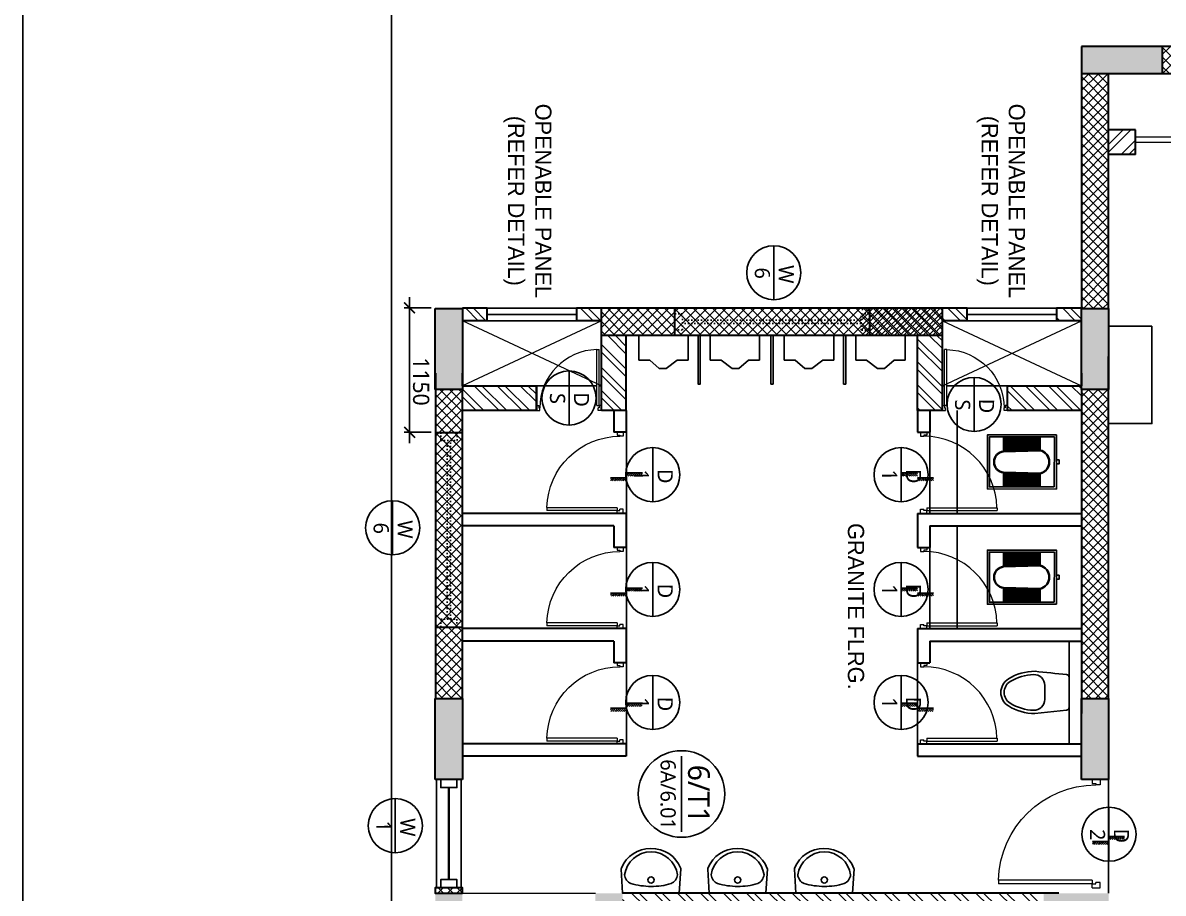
# Model space of a CAD drawing. Header units: millimetres. Extents: x -1127141 to 1597693, y -1835560 to -399335.
# Drawn here: x 1265890 to 1276426, y -494994 to -486950 of the extents above; entities that cross this region are included whole.
import ezdxf
from ezdxf.enums import TextEntityAlignment as Align

# ---------------------------------------------------------------- set-up
doc = ezdxf.new("R2010")
doc.units = ezdxf.units.MM
doc.header["$MEASUREMENT"] = 0
doc.header["$PDMODE"] = 67
for name, pattern in [('ACAD_ISO03W100', [30, 12, -18]), ('ACAD_ISO05W100', [36, 24, -3, 0, -3, 0, -3, 0, -3]), ('DASHED2', [0.375, 0.25, -0.125])]:
    doc.linetypes.add(name, pattern=pattern)
for name, color, linetype in [('A-Anno Tags', 6, 'Continuous'), ('A-Elevation', 4, 'Continuous'), ('A-Sanitory', 181, 'Continuous'), ('A-Wall Patt', 8, 'Continuous'), ('A-Window', 4, 'Continuous'), ('Anno_Frames', 7, 'Continuous'), ('Anno_Labels', 7, 'Continuous'), ('COLUMN', 5, 'Continuous'), ('L-ELEV', 6, 'Continuous'), ('S-Conc Patt', 9, 'Continuous')]:
    doc.layers.add(name, color=color, linetype=linetype)
for name, color, linetype, lineweight in [('A-Detail Lines', 8, 'Continuous', 25), ('A-Door', 4, 'Continuous', 9), ('A-Wall Ele', 3, 'Continuous', 20), ('A-Wall Sec', 1, 'Continuous', 30), ('Ann_TitleBlock 2', 5, 'Continuous', 25), ('Anno_Tittleblock', 5, 'Continuous', 13), ('column hatch', 12, 'Continuous', 5), ('Hatch', 9, 'Continuous', 0), ('S-Concrete', 40, 'Continuous', 30), ('text', 7, 'Continuous', 9)]:
    doc.layers.add(name, color=color, linetype=linetype, lineweight=lineweight)
doc.styles.add('IIITD @ 100', font='trebuc.ttf', dxfattribs={"height": 210})
doc.styles.get("Standard").update_dxf_attribs({"font": 'trebuc.ttf'})
doc.styles.add('TITLE', font='swissel.ttf', dxfattribs={"height": 4.3})
doc.dimstyles.new('IIITD_WD_M @ 100', dxfattribs={"dimscale": 100, "dimtxt": 1.5, "dimasz": 1, "dimexe": 0.5, "dimexo": 0.25, "dimgap": 0.3, "dimtad": 1, "dimdec": 0, "dimrnd": 5, "dimzin": 0, "dimdsep": 46, "dimtxsty": 'Standard', "dimblk": 'ARCHTICK', "dimcen": 0.2, "dimdle": 1, "dimclrd": 256, "dimclre": 256, "dimadec": 0, "dimazin": 0, "dimtfac": 1, "dimtdec": 0, "dimtofl": 0, "dimtmove": 0, "dimatfit": 0, "dimfxl": 2, "dimfxlon": 1, "dimtolj": 1, "dimtzin": 0, "dimlwd": -1, "dimlwe": -1, "dimarcsym": 0})
pattern_1 = [(45, (-32680.594, -198324.79), (-44.194174, 44.194174), []), (135, (-32680.594, -198324.79), (-44.194174, -44.194174), [])]
pattern_2 = [(315, (1445308.53, 119140.81), (44.194174, 44.194174), []), (45, (1445308.53, 119140.81), (-44.194174, 44.194174), [])]

# ---------------------------------------------------------------- blocks, each defined once
blk = doc.blocks.new('ABL_Door_S - 1000 x 2100-11-3 Second Floor Lvl')
at = {"layer": 'A-Door', "color": 5}
for p, q in [((-500, 38), (-450, 38)), ((-500, -38), (-500, 38)), ((-450, 38), (-450, -3)), ((450, 38), (450, -3)), ((500, 38), (450, 38)), ((500, -38), (500, 38)), ((-500, -38), (-465, -38)), ((-465, -3), (-450, -3)), ((-465, -38), (-465, -3)), ((-430, -38), (-465, -38)), ((465, -3), (450, -3)), ((465, -38), (465, -3)), ((500, -38), (465, -38))]:
    blk.add_line(p, q, dxfattribs=at)
at = {"layer": 'A-Door', "color": 5, "lineweight": 18}
for p, q in [((-465, -38), (-465, -903)), ((-430, -38), (-430, -903)), ((-430, -903), (-465, -903))]:
    blk.add_line(p, q, dxfattribs=at)
at = {"layer": 'A-Door'}
blk.add_arc((-450, -2), 900, 271.2981, 359.9894, dxfattribs=at)
blk = doc.blocks.new('*U29')
at = {"layer": 'A-Anno Tags'}
blk.add_lwpolyline([(-250, 0), (250, 0)], dxfattribs=at)
blk.add_circle((0, 0), 250, dxfattribs=at)
at = {"layer": 'Anno_Frames', "color": 7}
for tag, rotation, p in [('ENTITY', 359.7608, (15, 185)), ('ENTITYNO', 0.1757, (4, -36))]:
    blk.add_attdef(tag, text='', height=140, rotation=rotation, dxfattribs=at).set_placement(p, align=Align.TOP_CENTER)
blk = doc.blocks.new('Door Tag')
blk.add_line((-3.5, 0), (3.5, 0))
blk.add_circle((0, 0), 4)
blk.add_attdef('DW_NAME', text='', height=2).set_placement((0, 0), align=Align.BOTTOM_CENTER)
blk.add_attdef('SHEET_NO', text='', height=1.4).set_placement((0.05, -0.54), align=Align.TOP_CENTER)
blk = doc.blocks.new('Win 1250')
at = {"layer": 'A-Window', "color": 2, "lineweight": 40}
blk.add_line((510529, 21610), (511379, 21610), dxfattribs=at)
at = {"layer": 'A-Window'}
for points in [[(510454, 21725), (511454, 21725)], [(510454, 21535), (510529, 21535), (510529, 21685), (510454, 21685)], [(511454, 21535), (511379, 21535), (511379, 21685), (511454, 21685)], [(510454, 21495), (511454, 21495)]]:
    blk.add_lwpolyline(points, dxfattribs=at)
blk = doc.blocks.new('urinal1')
at = {"layer": 'A-Sanitory'}
for p, q in [((0, 228.6), (228.6, 228.6)), ((0, 228.6), (0, -228.6)), ((228.6, 228.6), (228.6, 127)), ((304.8, 25.4), (228.6, 127)), ((304.8, -38.1), (304.8, 25.4)), ((228.6, -127), (304.8, -38.1)), ((228.6, -228.6), (228.6, -127)), ((0, -228.6), (228.6, -228.6))]:
    blk.add_line(p, q, dxfattribs=at)
blk = doc.blocks.new('Toil Hostel1')
at = {"color": 0, "linetype": 'ByBlock'}
blk.add_lwpolyline([(115, -427), (115, 523)], dxfattribs=at)
for points in [[(430, 243), (137, 213, 0.384412), (115, 188), (115, -92, 0.383904), (137, -117, 0.001434), (429, -147, 0.140641), (675, -77, 0.259738), (745, 48, 0.259738), (675, 173, 0.139471)], [(340, 113), (340, -17, 0.422961), (443, -117, 0.13189), (659, -52, 0.259738), (715, 48, 0.259738), (659, 148, 0.13189), (443, 213, 0.422961)]]:
    blk.add_lwpolyline(points, format="xyb", close=True, dxfattribs=at)
blk.add_arc((431, -122), 25, 264.2811, 270.16, dxfattribs=at)
blk = doc.blocks.new('closet6')
for p, q in [((120, 88.3), (120, 185)), ((130, 88.1), (130, 185)), ((140, 87.8), (140, 185)), ((150, 87.6), (150, 185)), ((160, 87.3), (160, 185)), ((170, 87.1), (170, 185)), ((180, 86.9), (180, 185)), ((190, 86.6), (190, 185)), ((200, 86.4), (200, 185)), ((210, 86.1), (210, 185)), ((220, 85.9), (220, 185)), ((230, 85.6), (230, 185)), ((240, 85.4), (240, 185)), ((250, 85.2), (250, 185)), ((260, 84.9), (260, 185)), ((270, 84.7), (270, 185)), ((280, 84.4), (280, 185)), ((290, 84.2), (290, 185)), ((300, 84), (300, 185)), ((310, 83.7), (310, 185)), ((320, 83.5), (320, 185)), ((330, 83.2), (330, 185)), ((340, 83), (340, 185)), ((350, 82.7), (350, 185)), ((360, 82.5), (360, 185)), ((370, 82.3), (370, 185)), ((380, 82), (380, 185)), ((390, 81.8), (390, 185)), ((390, 185), (390, 81.8)), ((260, -185), (260, -84.1)), ((270, -185), (270, -83.8)), ((280, -185), (280, -83.5)), ((290, -185), (290, -83.3)), ((300, -185), (300, -83)), ((310, -185), (310, -82.7)), ((320, -185), (320, -82.4)), ((330, -185), (330, -82.1)), ((340, -185), (340, -81.9)), ((350, -185), (350, -81.6)), ((360, -185), (360, -81.3)), ((370, -185), (370, -81)), ((380, -185), (380, -80.7)), ((390, -80.4), (390, -185)), ((390, -185), (390, -80.4)), ((120, -185), (120, -88)), ((130, -185), (130, -87.8)), ((140, -185), (140, -87.5)), ((150, -185), (150, -87.2)), ((160, -185), (160, -86.9)), ((170, -185), (170, -86.6)), ((180, -185), (180, -86.3)), ((190, -185), (190, -86.1)), ((200, -185), (200, -85.8)), ((210, -185), (210, -85.5)), ((220, -185), (220, -85.2)), ((230, -185), (230, -84.9)), ((240, -185), (240, -84.7)), ((250, -185), (250, -84.4))]:
    blk.add_line(p, q)
for points in [[(0, 200), (510, 200), (510, -200), (0, -200)], [(15, 185), (495, 185), (495, -185), (15, -185)]]:
    blk.add_lwpolyline(points, close=True)
for points in [[(120, 88.3), (389.9, 81.8, -0.899983), (389.9, -80.5), (120.6, -88.2, -0.799392)], [(120.5, 83.3), (389.6, 76.8, -0.897689), (389.6, -75.5), (121.1, -83.2, -0.793494), (120.5, 83.3)]]:
    blk.add_lwpolyline(points, format="xyb", close=True)
blk.add_lwpolyline([(0, -15), (-20, -15), (-20, 15), (0, 15)])
blk = doc.blocks.new('_ArchTick')
at = {"color": 0, "linetype": 'ByBlock', "const_width": 0.15}
blk.add_lwpolyline([(-0.5, -0.5), (0.5, 0.5)], dxfattribs=at)
blk = doc.blocks.new('*D488')
at = {"layer": 'A-Anno Tags', "transparency": 16777216}
for p, q in [((576045, -373970), (576045, -374220)), ((577195, -373970), (577195, -374220)), ((575945, -374170), (577295, -374170))]:
    blk.add_line(p, q, dxfattribs=at)
at = {"layer": 'Defpoints', "color": 0, "transparency": 16777216}
for p in [(576045, -373933), (577195, -373933), (577195, -374170)]:
    blk.add_point(p, dxfattribs=at)
at = {"layer": 'A-Anno Tags', "transparency": 16777216, "xscale": 100, "yscale": 100, "zscale": 100}
for p, rotation in [((576045, -374170), 179.9999999982849), ((577195, -374170), 359.9999999982849)]:
    blk.add_blockref('_ArchTick', p, dxfattribs=dict(at, rotation=rotation))
at = {"layer": 'A-Anno Tags', "color": 0, "transparency": 16777216, "insert": (576725, -374064), "char_height": 150, "attachment_point": 5, "rotation": 360}
blk.add_mtext('\\A1;1150', dxfattribs=at)
blk = doc.blocks.new('w6')
at = {"layer": 'A-Window', "linetype": 'ACAD_ISO03W100'}
for p, q in [((8293, 252315), (8538, 252363)), ((8731, 250643), (8415, 252262)), ((8761, 250649), (8445, 252268)), ((8638, 250548), (8883, 250596))]:
    blk.add_line(p, q, dxfattribs=at)
for points in [[(8489, 252353), (8504, 252280), (8356, 252251), (8342, 252325)], [(8834, 250587), (8819, 250660), (8672, 250631), (8687, 250558)]]:
    blk.add_lwpolyline(points, dxfattribs=at)
blk = doc.blocks.new('basin13_pl')
for points in [[(-412, -2, -0.32431), (-229, 275, -0.074195), (-226, 276), (0, 262), (0, -262), (-223, -275, -0.082611), (-232, -273, -0.313325), (-412, -2)], [(-382, 1, -0.373947), (-169, 245, -0.252869), (-89, 186, -0.078211), (-63, 1, -0.070813), (-89, -186, -0.2542), (-169, -244, -0.371653), (-382, 1)]]:
    blk.add_lwpolyline(points, format="xyb", close=True)
at = {"lineweight": -2}
blk.add_circle((-122, 1), 28.8, dxfattribs=at)
blk = doc.blocks.new('DROP')
at = {"layer": 'A-Detail Lines'}
h = blk.add_hatch(dxfattribs=at)
h.set_pattern_fill('ANSI31', color=256, scale=100, angle=-90, style=0)
h.set_pattern_definition([(45, (-30796.783, -8736.205), (8.838835, -8.838835), [])])
h.paths.add_polyline_path([(-46, 0), (-46, -147), (-75, -147), (-75, 0)])
h.paths.add_polyline_path([(0, 147), (0, 0), (-30, 0), (-30, 147)])
for p, q in [((0, 0), (0, 148)), ((-46, -147), (-46, 0))]:
    blk.add_line(p, q, dxfattribs=at)
blk = doc.blocks.new('column 2.03')
at = {"layer": 'S-Conc Patt'}
h = blk.add_hatch(color=256, dxfattribs=at)
h.paths.add_polyline_path([(540567, -135247), (541303, -135104), (541351, -135349), (540615, -135493)])
h.paths.add_polyline_path([(524899, -138549), (524852, -138304), (525872, -138105), (525920, -138351)])
h.paths.add_polyline_path([(537562, -136088), (537515, -135842), (538535, -135644), (538583, -135889)])
h.paths.add_polyline_path([(534396, -136703), (534349, -136458), (535370, -136259), (535417, -136505)])
h.paths.add_polyline_path([(531231, -137318), (531183, -137073), (532204, -136875), (532252, -137120)])
h.paths.add_polyline_path([(528065, -137934), (528017, -137688), (529038, -137490), (529086, -137735)])
h.paths.add_polyline_path([(535977, -127931), (535929, -127685), (536950, -127487), (536998, -127732)])
h.paths.add_polyline_path([(532811, -128546), (532763, -128301), (533784, -128102), (533832, -128348)])
h.paths.add_polyline_path([(529645, -129159), (529597, -128914), (530618, -128715), (530666, -128961)])
h.paths.add_polyline_path([(520148, -131005), (520100, -130760), (521121, -130562), (521168, -130807)])
h.paths.add_polyline_path([(523313, -130390), (523266, -130145), (524286, -129946), (524334, -130192)])
h.paths.add_polyline_path([(526479, -129775), (526431, -129529), (527452, -129331), (527500, -129576)])
h.paths.add_polyline_path([(534601, -133067), (534645, -133292), (533909, -133435), (533865, -133210)])
h.paths.add_polyline_path([(534271, -131369), (534315, -131595), (533579, -131738), (533535, -131512)])
h.paths.add_polyline_path([(528270, -134297), (528314, -134523), (527578, -134666), (527534, -134440)])
h.paths.add_polyline_path([(527940, -132600), (527984, -132826), (527248, -132969), (527204, -132743)])
h.paths.add_polyline_path([(521917, -135532), (521961, -135758), (521225, -135901), (521181, -135675)])
h.paths.add_polyline_path([(521587, -133835), (521631, -134060), (520895, -134203), (520851, -133978)])
h.paths.add_polyline_path([(544878, -132790), (544734, -132054), (544980, -132007), (545123, -132743)])
h.paths.add_polyline_path([(517960, -142269), (517210, -142269), (517210, -142019), (517960, -142019)])
h.paths.add_polyline_path([(514865, -142269), (514115, -142269), (514115, -142019), (514865, -142019)])
h.paths.add_polyline_path([(511830, -142269), (511080, -142269), (511080, -142019), (511830, -142019)])
h.paths.add_polyline_path([(540791, -131864), (540202, -131979), (540246, -132204), (540835, -132090)])
h.paths.add_polyline_path([(544283, -129733), (544140, -128997), (544385, -128949), (544529, -129685)])
h.paths.add_polyline_path([(543544, -125930), (543401, -125194), (543646, -125146), (543789, -125882)])
h.paths.add_polyline_path([(539190, -126012), (539631, -125926), (539675, -126152), (539234, -126238)])
h.paths.add_polyline_path([(539780, -128474), (539694, -128032), (539920, -127989), (540006, -128430)])
h.paths.add_polyline_path([(541523, -126017), (541438, -125575), (541663, -125531), (541749, -125973)])
h.paths.add_polyline_path([(542306, -130041), (542220, -129599), (542446, -129555), (542531, -129997)])
h.paths.add_polyline_path([(542125, -127906), (541683, -127992), (541639, -127766), (542081, -127680)])
h.paths.add_polyline_path([(540306, -129975), (540392, -130417), (540166, -130460), (540080, -130019)])
h.paths.add_polyline_path([(515810, -129110), (515073, -129253), (515026, -129008), (515762, -128865)])
h.paths.add_polyline_path([(517979, -134770), (517865, -134181), (518091, -134137), (518205, -134726)])
h.paths.add_polyline_path([(517279, -136669), (516543, -136812), (516499, -136586), (517235, -136443)])
h.paths.add_polyline_path([(517859, -130220), (517123, -130363), (517075, -130117), (517811, -129974)])
h.paths.add_polyline_path([(516895, -142569), (516295, -142569), (516295, -142319), (516895, -142319)])
h.paths.add_polyline_path([(511830, -142569), (511080, -142569), (511080, -142319), (511830, -142319)])
h.paths.add_polyline_path([(519550, -142319), (520150, -142319), (520150, -142569), (519550, -142569)])
h.paths.add_polyline_path([(514865, -142569), (514115, -142569), (514115, -142319), (514865, -142319)])
h.paths.add_polyline_path([(516949, -134971), (516213, -135114), (516165, -134868), (516901, -134725)])
h.paths.add_polyline_path([(517957, -140158), (517221, -140302), (517173, -140056), (517909, -139913)])
h.paths.add_polyline_path([(517577, -128767), (516840, -128910), (516793, -128664), (517529, -128521)])
h.paths.add_polyline_path([(512267, -129799), (511531, -129942), (511483, -129696), (512220, -129553)])
h.paths.add_polyline_path([(513410, -135658), (512674, -135802), (512626, -135556), (513362, -135413)])
h.paths.add_polyline_path([(522640, -139248), (521830, -139406), (521782, -139160), (522592, -139003)])
h.paths.add_polyline_path([(511330, -135808), (511330, -136456), (511080, -136456), (511080, -135856)])
h.paths.add_polyline_path([(533146, -169460), (532396, -169460), (532396, -169210), (533146, -169210)])
h.paths.add_polyline_path([(533146, -164180), (532396, -164180), (532396, -163950), (533146, -163950)])
h.paths.add_polyline_path([(533146, -160650), (532396, -160650), (532396, -160400), (533146, -160400)])
h.paths.add_polyline_path([(533146, -165910), (532396, -165910), (532396, -165680), (533146, -165680)])
h.paths.add_polyline_path([(527886, -169460), (527136, -169460), (527136, -169210), (527886, -169210)])
h.paths.add_polyline_path([(527886, -164180), (527136, -164180), (527136, -163950), (527886, -163950)])
h.paths.add_polyline_path([(527886, -160650), (527136, -160650), (527136, -160400), (527886, -160400)])
h.paths.add_polyline_path([(527886, -165910), (527136, -165910), (527136, -165680), (527886, -165680)])
h.paths.add_polyline_path([(522626, -164180), (521876, -164180), (521876, -163950), (522626, -163950)])
h.paths.add_polyline_path([(517781, -158380), (517031, -158380), (517031, -158630), (517781, -158630)])
h.paths.add_polyline_path([(514115, -158380), (514865, -158380), (514865, -158630), (514115, -158630)])
h.paths.add_polyline_path([(511080, -158380), (511830, -158380), (511830, -158630), (511080, -158630)])
h.paths.add_polyline_path([(542531, -160650), (541931, -160650), (541931, -160400), (542531, -160400)])
h.paths.add_polyline_path([(517856, -160400), (517106, -160400), (517106, -160650), (517856, -160650)])
h.paths.add_polyline_path([(522626, -160650), (521876, -160650), (521876, -160400), (522626, -160400)])
h.paths.add_polyline_path([(538331, -160650), (537731, -160650), (537731, -160400), (538331, -160400)])
h.paths.add_polyline_path([(541931, -163950), (542531, -163950), (542531, -164180), (541931, -164180)])
h.paths.add_polyline_path([(538331, -164180), (537731, -164180), (537731, -163950), (538331, -163950)])
h.paths.add_polyline_path([(519656, -170420), (518906, -170420), (518906, -170170), (519656, -170170)])
h.paths.add_polyline_path([(511330, -165930), (511330, -165180), (511080, -165180), (511080, -165930)])
h.paths.add_polyline_path([(514251, -165930), (513501, -165930), (513501, -165680), (514251, -165680)])
h.paths.add_polyline_path([(519656, -171900), (518906, -171900), (518906, -171650), (519656, -171650)])
h.paths.add_polyline_path([(517856, -171900), (517106, -171900), (517106, -171650), (517856, -171650)])
h.paths.add_polyline_path([(517856, -165930), (517106, -165930), (517106, -165680), (517856, -165680)])
h.paths.add_polyline_path([(517856, -164180), (517106, -164180), (517106, -163950), (517856, -163950)])
h.paths.add_polyline_path([(518906, -166280), (518906, -165680), (519136, -165680), (519136, -166280)])
h.paths.add_polyline_path([(540096, -166130), (540096, -165680), (540326, -165680), (540326, -166130)])
h.paths.add_polyline_path([(537811, -165680), (538261, -165680), (538261, -165910), (537811, -165910)])
h.paths.add_polyline_path([(540096, -170170), (540096, -169720), (540326, -169720), (540326, -170170)])
h.paths.add_polyline_path([(537916, -170170), (537916, -169720), (538146, -169720), (538146, -170170)])
h.paths.add_polyline_path([(540326, -168040), (539876, -168040), (539876, -167810), (540326, -167810)])
h.paths.add_polyline_path([(537916, -168150), (537916, -167700), (538146, -167700), (538146, -168150)])
h.paths.add_polyline_path([(542116, -166280), (542116, -165680), (542346, -165680), (542346, -166280)])
h.paths.add_polyline_path([(522366, -170420), (522366, -169670), (522116, -169670), (522116, -170420)])
h.paths.add_polyline_path([(542096, -170169), (542096, -169569), (542346, -169569), (542346, -170169)])
h.paths.add_polyline_path([(511080, -158080), (511830, -158080), (511830, -158330), (511080, -158330)])
h.paths.add_polyline_path([(520150, -158330), (519550, -158330), (519550, -158080), (520150, -158080)])
h.paths.add_polyline_path([(516295, -147580), (516895, -147580), (516895, -147810), (516295, -147810)])
h.paths.add_polyline_path([(516895, -158330), (516295, -158330), (516295, -158080), (516895, -158080)])
h.paths.add_polyline_path([(516295, -152840), (516895, -152840), (516895, -153070), (516295, -153070)])
h.paths.add_polyline_path([(514865, -147810), (514265, -147810), (514265, -147580), (514865, -147580)])
h.paths.add_polyline_path([(514865, -153070), (514265, -153070), (514265, -152840), (514865, -152840)])
h.paths.add_polyline_path([(514115, -158080), (514865, -158080), (514865, -158330), (514115, -158330)])
h.paths.add_polyline_path([(514251, -171900), (513501, -171900), (513501, -171650), (514251, -171650)])
h.paths.add_polyline_path([(511330, -147395), (511330, -147995), (511080, -147995), (511080, -147395)])
h.paths.add_polyline_path([(511330, -152654), (511330, -153255), (511080, -153255), (511080, -152654)])
h.paths.add_polyline_path([(520150, -147394), (520150, -147994), (519900, -147994), (519900, -147394)])
h.paths.add_polyline_path([(520150, -152655), (520150, -153255), (519900, -153255), (519900, -152655)])
h.paths.add_polyline_path([(522346, -165680), (522346, -166430), (522116, -166430), (522116, -165680)])
edge = h.paths.add_edge_path()
edge.add_line((547866, -169460), (547116, -169460))
edge.add_line((547116, -169210), (547866, -169210))
edge.add_line((547116, -169460), (547116, -169210))
edge.add_line((547866, -164180), (547116, -164180))
edge.add_line((547116, -163950), (547866, -163950))
edge.add_line((547116, -164180), (547116, -163950))
edge.add_line((547866, -160650), (547116, -160650))
edge.add_line((547116, -160400), (547866, -160400))
edge.add_line((547116, -160650), (547116, -160400))
edge.add_line((547866, -165910), (547116, -165910))
edge.add_line((547116, -165680), (547866, -165680))
edge.add_line((547116, -165910), (547116, -165680))
h.paths.add_polyline_path([(558386, -164180), (557636, -164180), (557636, -163950), (558386, -163950)])
h.paths.add_polyline_path([(558386, -160650), (557636, -160650), (557636, -160400), (558386, -160400)])
h.paths.add_polyline_path([(558146, -165680), (558146, -166430), (557916, -166430), (557916, -165680)])
h.paths.add_polyline_path([(553126, -169460), (552376, -169460), (552376, -169210), (553126, -169210)])
h.paths.add_polyline_path([(553126, -164180), (552376, -164180), (552376, -163950), (553126, -163950)])
h.paths.add_polyline_path([(553126, -160650), (552376, -160650), (552376, -160400), (553126, -160400)])
h.paths.add_polyline_path([(553126, -165910), (552376, -165910), (552376, -165680), (553126, -165680)])
h.paths.add_polyline_path([(547866, -169460), (547116, -169460), (547116, -169210), (547866, -169210)], flags=17)
h.paths.add_polyline_path([(547866, -164180), (547116, -164180), (547116, -163950), (547866, -163950)], flags=17)
h.paths.add_polyline_path([(547866, -160650), (547116, -160650), (547116, -160400), (547866, -160400)], flags=17)
h.paths.add_polyline_path([(547866, -165910), (547116, -165910), (547116, -165680), (547866, -165680)], flags=17)
h.paths.add_polyline_path([(565551, -171255), (565551, -170655), (565301, -170655), (565301, -171255)])
h.paths.add_polyline_path([(565551, -160650), (564951, -160650), (564951, -160400), (565551, -160400)])
h.paths.add_polyline_path([(561351, -160650), (560751, -160650), (560751, -160400), (561351, -160400)])
h.paths.add_polyline_path([(565551, -164180), (564951, -164180), (564951, -163950), (565551, -163950)])
h.paths.add_polyline_path([(561351, -164180), (560751, -164180), (560751, -163950), (561351, -163950)])
h.paths.add_polyline_path([(565551, -166430), (565551, -165680), (565301, -165680), (565301, -166430)])
h.paths.add_polyline_path([(560601, -171255), (561351, -171255), (561351, -171005), (560601, -171005)])
h.paths.add_polyline_path([(561351, -166430), (561351, -165680), (561121, -165680), (561121, -166430)])
h.paths.add_polyline_path([(557896, -171255), (557896, -170505), (558146, -170505), (558146, -171255)])
at = {"layer": 'S-Concrete', "lineweight": 35}
for p, q in [((511330, -165180), (511080, -165180)), ((511080, -165180), (511080, -165930)), ((511330, -165930), (511330, -165180)), ((513501, -165930), (513501, -165680)), ((513501, -165680), (514251, -165680)), ((514251, -165680), (514251, -165930)), ((517106, -165930), (517106, -165680)), ((517106, -165680), (517856, -165680)), ((517856, -165680), (517856, -165930)), ((511080, -165930), (511330, -165930)), ((514251, -165930), (513501, -165930)), ((517856, -165930), (517106, -165930)), ((513501, -171900), (513501, -171650)), ((513501, -171650), (514251, -171650)), ((514251, -171650), (514251, -171900)), ((517106, -171900), (517106, -171650)), ((517106, -171650), (517856, -171650)), ((517856, -171650), (517856, -171900)), ((514251, -171900), (513501, -171900)), ((517856, -171900), (517106, -171900))]:
    blk.add_line(p, q, dxfattribs=at)
blk = doc.blocks.new('*U269')
at = {"layer": 'A-Anno Tags'}
blk.add_lwpolyline([(-250, 0), (250, 0)], dxfattribs=at)
blk.add_circle((0, 0), 250, dxfattribs=at)
at = {"layer": 'Anno_Frames', "color": 7}
for tag, rotation, p in [('ENTITY', 359.7608, (15, 185)), ('ENTITYNO', 0.1757, (4, -36))]:
    blk.add_attdef(tag, text='', height=140, rotation=rotation, dxfattribs=at).set_placement(p, align=Align.TOP_CENTER)
blk = doc.blocks.new('IIITD WD A1- L Format Library')
at = {"layer": 'Anno_Tittleblock', "color": 5}
blk.add_lwpolyline([(0, -7.57), (775, -7.57), (775, 573.91), (0, 573.91)], close=True, dxfattribs=at)
at = {"style": 'TITLE'}
for tag, p, height in [('PROJECT NAME 1', (779.17, 137.4), 2.98), ('PROJECT NAME 2', (779.17, 132.23), 2.98), ('PROJECT_NAME_3', (779.17, 127.37), 2.98), ('1:100@A1', (818.06, 91.92), 2.25), ('A-2.03', (844.81, 84.28), 4), ('03.04.11', (821.96, 84.64), 2.25), ('A', (858.85, 75.94), 3.66), ('AC', (827.5, 76.14), 2.25)]:
    blk.add_attdef(tag, p, '', height=height, dxfattribs=at)
for p in [(780.3, 113.01), (780.3, 106.37)]:
    blk.add_attdef('FIRST FLOOR PLAN', text='', height=3.39, dxfattribs=at).set_placement(p, align=Align.TOP_LEFT)
blk = doc.blocks.new('t1')
at = {"layer": 'A-Wall Patt'}
h = blk.add_hatch(dxfattribs=at)
h.set_pattern_fill('ANSI32', color=256, scale=400, angle=90, style=0)
h.set_pattern_definition([(45, (-32680.6, -198324.8), (-106.066017, 106.066017), []), (45, (-32609.88, -198324.8), (-106.066017, 106.066017), [])])
h.paths.add_polyline_path([(576049, -373452.2), (576049, -373682.4), (576163.9, -373682.4), (576164, -373682.2), (576164, -373452.2)])
h.paths.add_polyline_path([(576164, -367962.4), (576049, -367962.4), (576049, -368192.4), (576164, -368192.4)])
h.paths.add_polyline_path([(576994, -367962.4), (576764, -367962.4), (576763.9, -368647.4), (576994, -368647.4)])
h.paths.add_polyline_path([(576763.9, -373681.7), (576993.9, -373681.7), (576993.8, -372997.4), (576763.9, -372997.4)])
h.paths.add_polyline_path([(576049, -369247.4), (576164, -369247.4), (576164, -369017.4), (576049, -369017.4)])
h.paths.add_polyline_path([(576299, -369247.4), (576299, -369477.4), (576994, -369477.4), (576993.9, -369247.4), (576878.9, -369247.4), (576878.9, -369247.4), (576764, -369247.4), (576764, -369247.4)])
h.paths.add_polyline_path([(576164, -372397.4), (576049, -372397.4), (576049, -372627.2), (576164, -372627.2)])
h.paths.add_polyline_path([(576993.9, -372397.4), (576993.9, -372682.4), (576993.9, -372682.4), (576993.9, -372167.4), (576299, -372167.4), (576299, -372397.4)])
h = blk.add_hatch(dxfattribs=at)
h.set_pattern_fill('ANSI37', color=256, scale=500, angle=90, style=0)
h.set_pattern_definition(pattern_1)
h.paths.add_polyline_path([(576299, -369247.4), (576049, -369247.4), (576050.1, -369922.1), (576300.1, -369922.3)])
h = blk.add_hatch(dxfattribs=at)
h.set_pattern_fill('ANSI37', color=256, scale=500, angle=90, style=0)
h.set_pattern_definition(pattern_1)
h.paths.add_polyline_path([(576299, -369922.3), (576050.1, -369922.1), (576049, -372397.4), (576299, -372397.4)])
h = blk.add_hatch(dxfattribs=at)
h.set_pattern_fill('ANSI37', color=256, scale=500, angle=90, style=0)
h.set_pattern_definition(pattern_1)
h.paths.add_polyline_path([(579654, -373682.4), (576799, -373682.4), (576799, -373931.7), (579654, -373931.7)])
at = {"layer": 'A-Detail Lines'}
for p, q in [((579324, -369477.4), (580074, -369477.4)), ((577194, -372167.2), (577944, -372167.2)), ((578259, -372167.2), (579009, -372167.2)), ((579324, -372167.2), (580074, -372167.2))]:
    blk.add_line(p, q, dxfattribs=at)
for points in [[(576299, -370139.9), (576749, -370139.9), (576749, -370159.9), (576299, -370159.9)], [(576299, -370812.3), (576749, -370812.3), (576749, -370832.3), (576299, -370832.3)], [(576299, -371504.9), (576749, -371504.9), (576749, -371484.9), (576299, -371484.9)]]:
    blk.add_lwpolyline(points, close=True, dxfattribs=at)
at = {"layer": 'A-Elevation', "linetype": 'Continuous'}
for p, q in [((576049, -368192.4), (576049, -369017.4)), ((576106.5, -369017.4), (576106.5, -368192.4)), ((576164, -368192.4), (576164, -369017.4)), ((576763.9, -369205.4), (576763.9, -368647.4)), ((576763.9, -369226.4), (576763.9, -369247.4)), ((576763.9, -372418.4), (576763.9, -372397.4)), ((576763.9, -372997.4), (576763.9, -372439.4)), ((576049, -372627.2), (576049, -373452.2)), ((576106.5, -372627.2), (576106.5, -373452.2)), ((576164, -373452.2), (576164, -372627.2))]:
    blk.add_line(p, q, dxfattribs=at)
at = {"layer": 'A-Wall Sec', "lineweight": 35}
for p, q in [((576049, -367962.4), (576049, -368192.4)), ((576164, -367962.4), (576164, -368192.4)), ((576763.9, -368647.4), (576764, -367962.4)), ((576994, -367962.4), (576993.9, -368647.4)), ((577944, -369477.4), (577944, -367962.4)), ((578059, -369362.4), (578059, -367962.4)), ((579009, -369477.4), (579009, -367962.4)), ((579124, -369362.4), (579124, -367962.4)), ((580074, -369477.4), (580074, -367962.4)), ((580189, -369477.4), (580189, -367962.4)), ((576049, -368192.4), (576164, -368192.4)), ((576763.9, -368647.4), (576993.9, -368647.4)), ((576164, -369017.4), (576049, -369017.4)), ((576049, -369017.4), (576049, -371722.3)), ((576164, -369017.4), (576164, -369247.4)), ((576993.9, -369247.4), (576049, -369247.4)), ((576299, -369247.4), (576299, -371722.3)), ((576993.9, -369247.4), (576993.9, -369477.4)), ((576994, -369362.4), (577194, -369362.4)), ((577194, -369477.4), (577194, -369362.4)), ((578059, -369362.4), (578259, -369362.4)), ((578259, -369477.4), (578259, -369362.4)), ((579124, -369362.4), (579324, -369362.4)), ((579324, -369477.4), (579324, -369362.4)), ((576994, -369477.4), (576299, -369477.4)), ((576994, -369477.4), (577194, -369477.4)), ((577944, -369477.4), (578259, -369477.4)), ((579009, -369477.4), (579324, -369477.4)), ((580074, -369477.4), (580189, -369477.4)), ((576049, -369922.3), (576299, -369922.3)), ((576049, -371722.3), (576049, -372627.2)), ((576049, -371722.3), (576299, -371722.3)), ((576299, -371722.3), (576299, -372397.4)), ((576993.9, -372167.4), (576299, -372167.4)), ((576993.9, -372167.4), (576993.9, -372397.4)), ((576993.9, -372167.4), (577194, -372167.4)), ((577194, -372167.4), (577194, -372282.4)), ((577944, -372167.4), (577944, -373682.4)), ((577944, -372167.4), (578259, -372167.4)), ((578259, -372167.4), (578259, -372282.4)), ((579009, -372167.4), (579324, -372167.4)), ((579009, -372167.4), (579009, -373682.4)), ((579324, -372167.4), (579324, -372282.4)), ((580074, -372167.4), (580189, -372167.4)), ((580074, -372167.4), (580074, -373682.4)), ((580189, -372167.4), (580189, -373682.4)), ((576993.9, -372282.4), (577194, -372282.4)), ((578059, -372282.4), (578059, -373682.4)), ((578059, -372282.4), (578259, -372282.4)), ((579124, -372282.4), (579324, -372282.4)), ((579124, -372282.4), (579124, -373682.4)), ((576993.9, -372397.4), (576049, -372397.4)), ((576164, -372397.4), (576164, -372627.2)), ((576049, -372627.2), (576164, -372627.2)), ((576763.9, -373682.4), (576763.9, -372997.4)), ((576763.9, -372997.4), (576993.8, -372997.4)), ((576993.9, -372997.4), (576763.9, -372997.4)), ((576993.9, -372997.4), (576993.9, -373682.4)), ((576164, -373452.2), (576049, -373452.2)), ((576049, -373452.2), (576049, -373682.4)), ((576164, -373452.2), (576164, -373682.4)), ((577195.4, -373932.6), (577195.4, -373682.6)), ((578995.4, -373932.6), (578995.4, -373682.6))]:
    blk.add_line(p, q, dxfattribs=at)
at = {"layer": 'Hatch', "linetype": 'Continuous'}
for p, q in [((576763.9, -369247.4), (576164, -367962.4)), ((576164, -369247.4), (576763.9, -367962.4)), ((576763.9, -372397.4), (576164, -373682.2)), ((576164, -372397.4), (576763.9, -373682.4))]:
    blk.add_line(p, q, dxfattribs=at)
at = {"layer": 'L-ELEV'}
for p, q in [((576993.9, -369112.4), (577944, -369112.4)), ((578059, -369112.4), (579009, -369112.4)), ((577194, -369362.4), (577944, -369362.4)), ((578259, -369362.4), (579009, -369362.4))]:
    blk.add_line(p, q, dxfattribs=at)
at = {"layer": 'S-Concrete'}
blk.add_line((576049, -373682.4), (576164, -373682.4), dxfattribs=at)
at = {"layer": 'A-Door'}
for p, xscale, yscale, zscale, rotation in [((576971.4, -368947.4), -0.5999999999997666, 0.5999999999997665, 0.6000000000012872, 270), ((577569, -369419.9), 0.750032141804695, 0.750032141804695, 0.750032141804695, 180.0000000000001), ((578634, -369419.9), 0.750032141804695, 0.750032141804695, 0.750032141804695, 180.0000000000001), ((579699, -369419.9), 0.750032141804695, 0.750032141804695, 0.750032141804695, 180.0000000000001), ((576971.4, -372697.4), 0.5999999999997665, 0.5999999999997665, 0.5999999999997665, 270)]:
    blk.add_blockref('ABL_Door_S - 1000 x 2100-11-3 Second Floor Lvl', p, dxfattribs=dict(at, xscale=xscale, yscale=yscale, zscale=zscale, rotation=rotation))
at = {"layer": 'A-Door', "xscale": -0.7500321418046944, "yscale": 0.7500321418046944, "zscale": 0.7500321418065954}
for p in [(577569, -372224.9), (578634, -372224.9), (579699, -372224.9)]:
    blk.add_blockref('ABL_Door_S - 1000 x 2100-11-3 Second Floor Lvl', p, dxfattribs=at)
at = {"layer": 'A-Sanitory', "ltscale": 0.5, "rotation": 270}
blk.add_blockref('Toil Hostel1', (579550.7, -367962.4), dxfattribs=at)
at = {"layer": 'A-Sanitory', "xscale": 1.249999999918557, "yscale": 1.249999999918557, "zscale": 1.249999999918557, "rotation": 269.9639940132624}
for p in [(577468.9, -368194.4), (578533.9, -368194.4)]:
    blk.add_blockref('closet6', p, dxfattribs=at)
at = {"layer": 'A-Sanitory', "xscale": -0.9999999999999996, "rotation": 180.0000000000001}
for p in [(576299, -369820), (576299, -371165)]:
    blk.add_blockref('urinal1', p, dxfattribs=at)
at = {"layer": 'A-Sanitory'}
for p in [(576299, -370479.8), (576299, -371824.8)]:
    blk.add_blockref('urinal1', p, dxfattribs=at)
at = {"layer": 'text'}
for p, xscale, rotation in [((519764.4, -125625.3), -0.9999999999999998, 191.0000000010221), ((823292.4, -317396.9), -0.9999999999999992, 101.000000001022)]:
    blk.add_blockref('w6', p, dxfattribs=dict(at, xscale=xscale, rotation=rotation))
at = {"layer": 'A-Anno Tags'}
dim = blk.add_linear_dim(base=(577195.4, -374170.3), p1=(576045.4, -373932.6), p2=(577195.4, -373932.6), angle=360, dimstyle='IIITD_WD_M @ 100', dxfattribs=at)
dim.commit()
dim.dimension.update_dxf_attribs({"geometry": '*D488', "text_midpoint": (576724.7, -374170.3), "dimtype": 129})
blk = doc.blocks.new('43TR3242QWFR345T2')
at = {"layer": 'A-Wall Patt'}
h = blk.add_hatch(dxfattribs=at)
h.set_pattern_fill('ANSI37', color=256, scale=500, angle=90, style=0)
h.set_pattern_definition([(45, (-1019989.13, 1633947.59), (-44.1941738, 44.1941738), []), (135, (-1019989.13, 1633947.59), (-44.1941738, -44.1941738), [])])
h.paths.add_polyline_path([(607309, -162088), (607059, -162088), (607059, -162338), (607309, -162338)])
h = blk.add_hatch(dxfattribs=at)
h.set_pattern_fill('ANSI37', color=256, scale=500, angle=90, style=0)
h.set_pattern_definition([(45, (-1020739.13, 1627397.59), (-44.1941738, 44.1941738), []), (135, (-1020739.13, 1627397.59), (-44.1941738, -44.1941738), [])])
h.paths.add_polyline_path([(606559, -166838), (606309, -166838), (606309, -168888), (606559, -168888)])
h = blk.add_hatch(dxfattribs=at)
h.set_pattern_fill('ANSI32', color=256, scale=400, angle=450, style=0)
h.set_pattern_definition([(135, (607309.12, -168927.57), (-106.066, -106.066), []), (135, (607309.12, -168856.86), (-106.066, -106.066), [])])
h.paths.add_polyline_path([(607079, -169388), (607309, -169388), (607309, -169138), (607079, -169138)])
h.paths.add_polyline_path([(607079, -166953), (607079, -167088), (607309, -167088), (607309, -166838), (606559, -166838), (606559, -166953)])
at = {"layer": 'A-Detail Lines', "linetype": 'DASHED2', "ltscale": 200}
for points in [[(606599, -164537), (606599, -164337), (606799, -164337), (606799, -164537)], [(606624, -164512), (606624, -164362), (606774, -164362), (606774, -164512)]]:
    blk.add_lwpolyline(points, close=True, dxfattribs=at)
at = {"layer": 'A-Door'}
for p, q in [((607144, -169138), (607144, -167088)), ((607194, -169138), (607194, -167088))]:
    blk.add_line(p, q, dxfattribs=at)
at = {"layer": 'A-Wall Ele'}
for p, q in [((606309, -166838), (606309, -162338)), ((606559, -162338), (606559, -166838)), ((607209, -162338), (607209, -166838))]:
    blk.add_line(p, q, dxfattribs=at)
at = {"layer": 'A-Wall Sec', "lineweight": 35}
for p, q in [((606309, -166838), (606309, -168888)), ((607309, -166838), (606309, -166838)), ((606559, -168888), (606559, -166838)), ((607309, -166838), (607309, -167088)), ((607079, -166953), (606559, -166953)), ((607079, -166953), (607079, -167088)), ((607309, -167088), (607079, -167088)), ((607079, -169138), (607079, -169388)), ((607309, -169138), (607079, -169138)), ((607309, -169138), (607309, -169388))]:
    blk.add_line(p, q, dxfattribs=at)
blk.add_lwpolyline([(607059, -162338), (607059, -162088), (607309, -162088), (607309, -162338)], close=True, dxfattribs=at)
at = {"layer": 'Anno_Frames'}
blk.add_blockref('*U269', (606885, -165197), dxfattribs=at).add_auto_attribs({'ENTITY': 'O', 'ENTITYNO': '1'})
at = {"layer": 'A-Anno Tags', "insert": (606849, -168099), "char_height": 225, "width": 2148, "attachment_point": 5, "rotation": 90, "style": 'IIITD @ 100'}
blk.add_mtext('FH', dxfattribs=at)
at = {"layer": 'A-Detail Lines', "linetype": 'DASHED2', "ltscale": 200}
for points in [[(606837, -164299), (607086, -164050)], [(606830, -164437), (607181, -164437)], [(606837, -164576), (607086, -164824)]]:
    blk.add_leader(points, dimstyle='IIITD_WD_M @ 100', override={"dimfxl": 2}, dxfattribs=at)

msp = doc.modelspace()

# ---------------------------------------------------------------- hatches: boundary and pattern name
at = {"layer": 'A-Wall Patt'}
h = msp.add_hatch(dxfattribs=at)
h.set_pattern_fill('ANSI37', color=256, scale=500, style=0)
h.set_pattern_definition(pattern_2)
h.paths.add_polyline_path([(1275921, -489588.8), (1275921, -487418.3), (1275671, -487418.3), (1275671, -489588.8)])
h = msp.add_hatch(dxfattribs=at)
h.set_pattern_fill('ANSI37', color=256, scale=500, style=0)
h.set_pattern_definition(pattern_2)
h.paths.add_polyline_path([(1274386, -489838.8), (1274386, -489588.8), (1273641, -489588.8), (1273641, -489838.8)])
h = msp.add_hatch(dxfattribs=at)
h.set_pattern_fill('ANSI37', color=256, scale=500, style=0)
h.set_pattern_definition(pattern_2)
h.paths.add_polyline_path([(1275921, -493193.8), (1275921, -490338.8), (1275671, -490338.8), (1275671, -493193.8)])
h = msp.add_hatch(dxfattribs=at)
h.set_pattern_fill('ANSI37', color=256, scale=500, style=0)
h.set_pattern_definition([(315, (1269838.72, -494967.734), (44.1942, 44.1942), []), (45, (1269838.72, -494967.734), (-44.1942, 44.1942), [])])
h.paths.add_polyline_path([(1269951, -494993.8), (1269951, -494943.8), (1269698.3, -494943.8), (1269698.3, -494993.8)])
h.paths.add_polyline_path([(1271181, -495743.8), (1271181, -495493.8), (1269951, -495493.8), (1269951, -495743.8)])
h = msp.add_hatch(dxfattribs=at)
h.set_pattern_fill('ANSI32', color=256, scale=400, style=0)
h.set_pattern_definition([(315, (1445308.53, 119140.81), (106.066017, 106.066017), []), (315, (1445308.53, 119070.1), (106.066017, 106.066017), [])])
h.paths.add_polyline_path([(1275921.7, -496763.8), (1275921.7, -496648.8), (1275321.4, -496648.8), (1275206.4, -496648.8), (1275206.4, -496763.8)])
h.paths.add_polyline_path([(1275206.4, -496648.8), (1275321.4, -496648.8), (1275321.4, -495223.8), (1275321, -495223.8), (1275321, -494993.8), (1271431, -494993.8), (1271431, -495108.8), (1275206.4, -495108.8)])

# ---------------------------------------------------------------- linework, layer by layer
at = {"layer": 'A-Detail Lines'}
msp.add_line((1275921, -493943.8), (1275921, -494993.8), dxfattribs=at)
at = {"layer": 'A-Detail Lines', "linetype": 'Continuous'}
msp.add_lwpolyline([(1276321, -489753.3), (1276321, -490653.3), (1275921, -490653.3), (1275921, -489753.3)], close=True, dxfattribs=at)
at = {"layer": 'A-Door'}
msp.add_lwpolyline([(1269951, -494993.8), (1271181, -494993.8)], dxfattribs=at)
at = {"layer": 'A-Wall Patt'}
msp.add_lwpolyline([(1321641.3, -478259.6), (1321641.3, -552566.2), (1265890, -552566.2), (1265890, -478259.6)], close=True, dxfattribs=at)
at = {"layer": 'A-Wall Sec', "lineweight": 35}
for p, q in [((1275671, -487168.3), (1275671, -489588.8)), ((1275921, -489588.8), (1275921, -487418.3)), ((1275921, -493193.8), (1275921, -490033.8)), ((1269701.7, -490188.8), (1269701.7, -493193.8)), ((1269951.6, -490303.7), (1269951.7, -490188.8)), ((1275671, -490188.8), (1275671, -490303.8)), ((1269951, -493193.8), (1269951, -490338.8)), ((1275671, -490338.8), (1275671, -493333.8)), ((1275461.7, -494993.8), (1271431.7, -494993.8))]:
    msp.add_line(p, q, dxfattribs=at)
msp.add_lwpolyline([(1269951, -494993.8), (1269951, -494943.8), (1269698.3, -494943.8), (1269698.3, -494993.8)], close=True, dxfattribs=at)
at = {"layer": 'Defpoints'}
msp.add_lwpolyline([(1269297.2, -543672.7), (1269297.2, -483226.5), (1317306.7, -483226.5), (1317306.7, -543672.7)], close=True, dxfattribs=at)

# ---------------------------------------------------------------- block references
at = {"layer": 'A-Anno Tags'}
ref = msp.add_blockref('Door Tag', (1271976.3, -494076.9), dxfattribs=dict(at, xscale=100, yscale=100, zscale=100, rotation=270.0000000000001))
ref.add_attrib('DW_NAME', '6/T1', dxfattribs={"layer": 'Anno_Labels', "height": 200, "rotation": 270}).set_placement((1271976.3, -494076.9), align=Align.BOTTOM_CENTER)
ref.add_attrib('SHEET_NO', '6A/6.01', dxfattribs={"layer": 'Anno_Labels', "height": 140, "rotation": 270}).set_placement((1271922, -494082.2), align=Align.TOP_CENTER)
at = {"layer": 'A-Detail Lines', "linetype": 'ACAD_ISO05W100', "xscale": -1, "rotation": 270.0000000000001}
for p in [(1271466.1, -491108.8), (1271466.1, -492173.8), (1271466.1, -493238.8), (1275921, -494468.8)]:
    msp.add_blockref('DROP', p, dxfattribs=at)
at = {"layer": 'A-Detail Lines', "linetype": 'ACAD_ISO05W100', "rotation": 90.00000000000001}
for p in [(1274155.8, -491108.8), (1274155.8, -492173.8), (1274155.8, -493238.8)]:
    msp.add_blockref('DROP', p, dxfattribs=at)
at = {"layer": 'A-Door', "xscale": -1, "rotation": 270.0000000000001}
msp.add_blockref('ABL_Door_S - 1000 x 2100-11-3 Second Floor Lvl', (1275806.7, -494443.8), dxfattribs=at)
at = {"layer": 'A-Sanitory', "ltscale": 0.5, "rotation": 270.0000000000001}
for p in [(1271693.4, -494993.8), (1272493.4, -494993.8), (1273293.4, -494993.8)]:
    msp.add_blockref('basin13_pl', p, dxfattribs=at)
at = {"layer": 'Ann_TitleBlock 2', "xscale": 95.87942333735619, "yscale": 95.87942333735619, "zscale": 95.87942333735619, "rotation": 269.9999999999998}
msp.add_blockref('IIITD WD A1- L Format Library', (1266615.4, -478259.6), dxfattribs=at)
at = {"layer": 'Anno_Frames', "rotation": 270.0000000000001}
for p, values in [((1272828.5, -489260), {'ENTITY': 'W', 'ENTITYNO': '6'}), ((1270936.6, -490418), {'ENTITY': 'D', 'ENTITYNO': 'S'}), ((1274679.1, -490477.1), {'ENTITY': 'D', 'ENTITYNO': 'S'}), ((1271710.2, -491126.3), {'ENTITY': 'D', 'ENTITYNO': '1'}), ((1274004.3, -491126.3), {'ENTITY': 'D', 'ENTITYNO': '1'}), ((1269307, -491617.3), {'ENTITY': 'W', 'ENTITYNO': '6'}), ((1271710.2, -492186.4), {'ENTITY': 'D', 'ENTITYNO': '1'}), ((1274004.3, -492186.4), {'ENTITY': 'D', 'ENTITYNO': '1'}), ((1271710.2, -493230.8), {'ENTITY': 'D', 'ENTITYNO': '1'}), ((1274004.3, -493230.8), {'ENTITY': 'D', 'ENTITYNO': '1'}), ((1269331.4, -494370.2), {'ENTITY': 'W', 'ENTITYNO': '1'}), ((1275925, -494449.1), {'ENTITY': 'D', 'ENTITYNO': '2'})]:
    msp.add_blockref('*U29', p, dxfattribs=at).add_auto_attribs(values)
at = {"layer": 'COLUMN', "rotation": 270.0000000000001}
msp.add_blockref('column 2.03', (1441600.8, 23911.9), dxfattribs=at)
at = {"layer": 'column hatch', "rotation": 90.00000000000001}
msp.add_blockref('Win 1250', (1291435.7, -1005397.5), dxfattribs=at)
at = {"layer": 'S-Concrete', "rotation": 270.0000000000001}
msp.add_blockref('43TR3242QWFR345T2', (1445308.5, 119140.8), dxfattribs=at)
at = {"layer": 'S-Concrete', "linetype": 'Continuous', "rotation": 270.0000000000001}
msp.add_blockref('t1', (1643633.3, 86460.2), dxfattribs=at)

# ---------------------------------------------------------------- texts
at = {"layer": 'A-Anno Tags', "char_height": 150, "width": 2092.677, "attachment_point": 5, "rotation": 270, "style": 'IIITD @ 100'}
for s, insert in [('{\\fCentury Gothic|b0|i0|c0|p34;OPENABLE PANEL\\P(REFER DETAIL)}', (1270551.2, -488595.5)), ('{\\fCentury Gothic|b0|i0|c0|p34;OPENABLE PANEL\\P(REFER DETAIL)}', (1274926.5, -488595.5)), ('{\\fCentury Gothic|b0|i0|c0|p34;GRANITE FLRG.}', (1273586.5, -492343))]:
    msp.add_mtext(s, dxfattribs=dict(at, insert=insert))

doc.saveas('drawing.dxf')
